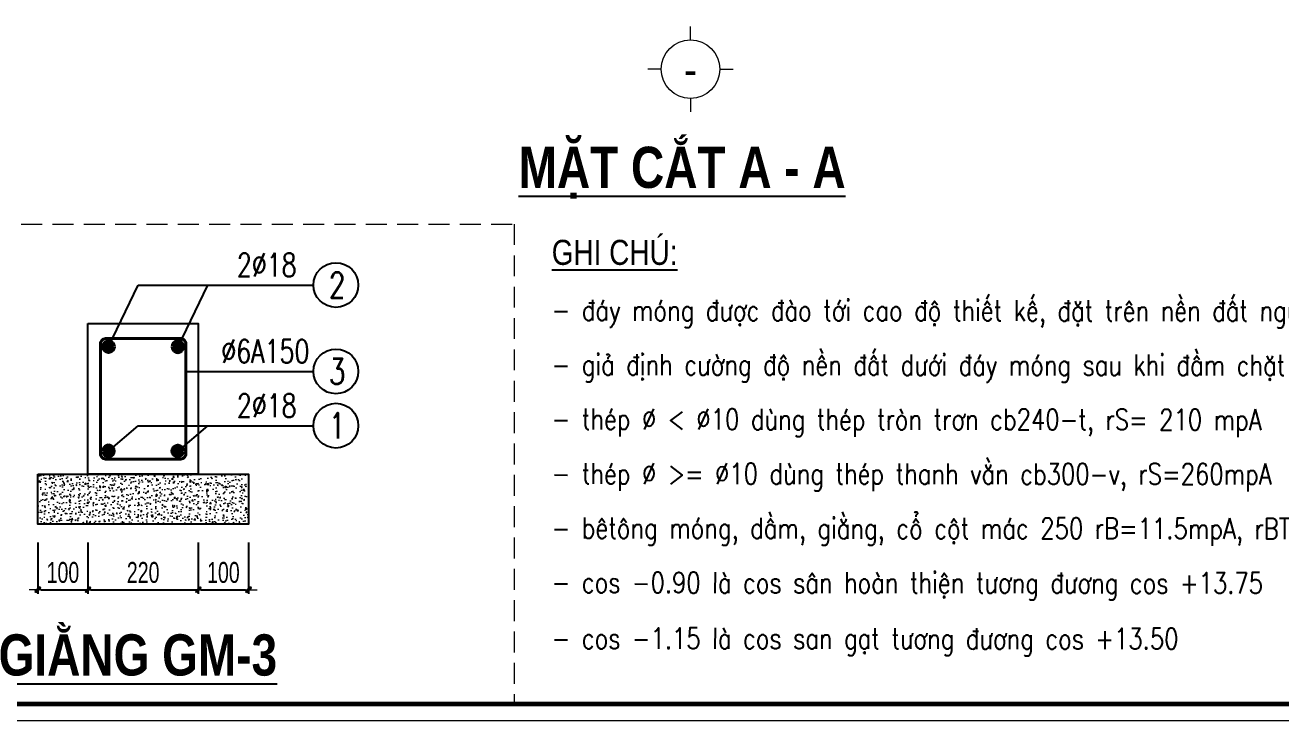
# Model space of a CAD drawing. Header units: millimetres. Extents: x -178395 to 493851, y -561170 to -280028.
# Drawn here: x -39238 to -31726, y -465515 to -461354 of the extents above; entities that cross this region are included whole.
import ezdxf
from ezdxf.enums import TextEntityAlignment as Align

# ---------------------------------------------------------------- set-up
doc = ezdxf.new("R2010")
doc.units = ezdxf.units.MM
doc.header["$MEASUREMENT"] = 0
doc.header["$PDMODE"] = 32
doc.linetypes.add('HIDDEN', pattern=[0.375, 0.25, -0.125])
doc.layers.get('Defpoints').update_dxf_attribs({"color": 1})
for name, color, linetype, lineweight in [('Khungten_LCDI', 7, 'Continuous', 5), ('LC Dim', 8, 'Continuous', 18), ('LC Hatch', 252, 'Continuous', 9), ('LC ISO', 153, 'Continuous', 13), ('LC MANH DUT', 35, 'HIDDEN', 5), ('LC Net dam2', 6, 'Continuous', 40), ('LC Net dam3', 1, 'Continuous', 60), ('LC Net manh', 133, 'Continuous', 5), ('LC Net thay', 63, 'Continuous', 25), ('LC Text1', 3, 'Continuous', 20), ('LC Text2', 7, 'Continuous', 25)]:
    doc.layers.add(name, color=color, linetype=linetype, lineweight=lineweight)
doc.styles.add('HOATBIF', font='hoatbif.shx', dxfattribs={"width": 0.7})
doc.styles.add('Khungten', font='VHAVAN.TTF', dxfattribs={"width": 0.9, "height": 5000})
doc.styles.add('LC 1', font='VHAVANB.TTF')
doc.styles.add('LC 3', font='vnsimli.shx', dxfattribs={"width": 0.75})
doc.styles.add('LC3', font='VHARIALB.TTF', dxfattribs={"width": 0.8})
doc.styles.add('T2', font='VHARIAL.TTF', dxfattribs={"width": 0.8})
doc.styles.add('Title', font='VHBLACK.TTF', dxfattribs={"width": 0.8})
doc.dimstyles.new('1-100(1-50)', dxfattribs={"dimscale": 50, "dimtxt": 2.5, "dimasz": 0.35, "dimexe": 0.5, "dimexo": 0, "dimgap": 0.8, "dimtad": 1, "dimdec": 0, "dimzin": 0, "dimdsep": 46, "dimtxsty": 'HOATBIF', "dimblk1": 'DOT', "dimblk2": 'DOT', "dimsah": 1, "dimcen": -1, "dimdle": 1, "dimclrd": 256, "dimclre": 256, "dimclrt": 4, "dimadec": 3, "dimazin": 2, "dimtfac": 0.333333, "dimtdec": 0, "dimtix": 1, "dimtmove": 2, "dimatfit": 3, "dimldrblk": 'DOT', "dimfxl": 1, "dimtvp": 0.833333, "dimtolj": 1, "dimtzin": 0, "dimarcsym": 0})

# ---------------------------------------------------------------- blocks, each defined once
blk = doc.blocks.new('theptron1')
at = {"layer": 'LC Net dam3'}
for p, q in [((-0.5, 0), (0.5, 0)), ((-0.35, 0.35), (0.35, -0.35)), ((0.35, 0.35), (-0.35, -0.35)), ((0, 0.5), (0, -0.5))]:
    blk.add_line(p, q, dxfattribs=at)
blk.add_circle((0, 0), 0.5, dxfattribs=at)
blk = doc.blocks.new('DOT')
at = {"layer": 'LC Dim'}
blk.add_line((-3, 0), (3, 0), dxfattribs=at)
at = {"layer": 'LC Dim', "color": 4}
blk.add_line((-1, -1), (1, 1), dxfattribs=at)
blk.add_lwpolyline([(0.5, 1), (-1, -0.5), (-0.5, -1), (1, 0.5)], close=True, dxfattribs=at)
blk = doc.blocks.new('*D379')
at = {"layer": 'Defpoints', "color": 0, "ltscale": 2, "transparency": 16777216}
for p in [(-39162.1, -464447.9), (-38862.1, -464447.9), (-38862.1, -464730.9)]:
    blk.add_point(p, dxfattribs=at)
at = {"layer": 'LC Dim', "lineweight": -2, "ltscale": 2, "transparency": 16777216}
for p, q in [((-39162.1, -464447.9), (-39162.1, -464755.9)), ((-38862.1, -464447.9), (-38862.1, -464755.9)), ((-39144.6, -464730.9), (-38879.6, -464730.9))]:
    blk.add_line(p, q, dxfattribs=at)
at = {"layer": 'LC Dim', "lineweight": -2, "ltscale": 2, "transparency": 16777216, "xscale": 17.5, "yscale": 17.5, "zscale": 17.5, "rotation": 180}
blk.add_blockref('DOT', (-39162.1, -464730.9), dxfattribs=at)
at = {"layer": 'LC Dim', "lineweight": -2, "ltscale": 2, "transparency": 16777216, "xscale": 17.5, "yscale": 17.5, "zscale": 17.5}
blk.add_blockref('DOT', (-38862.1, -464730.9), dxfattribs=at)
at = {"layer": 'LC Dim', "color": 4, "ltscale": 2, "transparency": 16777216, "insert": (-39012.1, -464628.4), "char_height": 125, "attachment_point": 5, "style": 'HOATBIF'}
blk.add_mtext('\\A1;100', dxfattribs=at)
blk = doc.blocks.new('_Dot')
at = {"color": 0, "linetype": 'ByBlock', "lineweight": -2}
blk.add_line((-0.5, 0), (-1, 0), dxfattribs=at)
at = {"color": 0, "linetype": 'ByBlock', "const_width": 0.5}
blk.add_lwpolyline([(-0.25, 0, 1), (0.25, 0, 1)], format="xyb", close=True, dxfattribs=at)
blk = doc.blocks.new('*D380')
at = {"layer": 'Defpoints', "color": 0, "ltscale": 2, "transparency": 16777216}
for p in [(-38862.1, -464447.9), (-38202.1, -464447.9), (-38202.1, -464730.9)]:
    blk.add_point(p, dxfattribs=at)
at = {"layer": 'LC Dim', "lineweight": -2, "ltscale": 2, "transparency": 16777216}
for p, q in [((-38862.1, -464447.9), (-38862.1, -464755.9)), ((-38202.1, -464447.9), (-38202.1, -464755.9)), ((-38844.6, -464730.9), (-38219.6, -464730.9))]:
    blk.add_line(p, q, dxfattribs=at)
at = {"layer": 'LC Dim', "lineweight": -2, "ltscale": 2, "transparency": 16777216, "xscale": 17.5, "yscale": 17.5, "zscale": 17.5, "rotation": 180}
blk.add_blockref('DOT', (-38862.1, -464730.9), dxfattribs=at)
at = {"layer": 'LC Dim', "lineweight": -2, "ltscale": 2, "transparency": 16777216, "xscale": 17.5, "yscale": 17.5, "zscale": 17.5}
blk.add_blockref('DOT', (-38202.1, -464730.9), dxfattribs=at)
at = {"layer": 'LC Dim', "color": 4, "ltscale": 2, "transparency": 16777216, "insert": (-38532.1, -464628.4), "char_height": 125, "attachment_point": 5, "style": 'HOATBIF'}
blk.add_mtext('\\A1;220', dxfattribs=at)
blk = doc.blocks.new('*D381')
at = {"layer": 'Defpoints', "color": 0, "ltscale": 2, "transparency": 16777216}
for p in [(-38202.1, -464447.9), (-37902.1, -464447.9), (-37902.1, -464730.9)]:
    blk.add_point(p, dxfattribs=at)
at = {"layer": 'LC Dim', "lineweight": -2, "ltscale": 2, "transparency": 16777216}
for p, q in [((-38202.1, -464447.9), (-38202.1, -464755.9)), ((-37902.1, -464447.9), (-37902.1, -464755.9)), ((-38184.6, -464730.9), (-37919.6, -464730.9))]:
    blk.add_line(p, q, dxfattribs=at)
at = {"layer": 'LC Dim', "lineweight": -2, "ltscale": 2, "transparency": 16777216, "xscale": 17.5, "yscale": 17.5, "zscale": 17.5, "rotation": 180}
blk.add_blockref('DOT', (-38202.1, -464730.9), dxfattribs=at)
at = {"layer": 'LC Dim', "lineweight": -2, "ltscale": 2, "transparency": 16777216, "xscale": 17.5, "yscale": 17.5, "zscale": 17.5}
blk.add_blockref('DOT', (-37902.1, -464730.9), dxfattribs=at)
at = {"layer": 'LC Dim', "color": 4, "ltscale": 2, "transparency": 16777216, "insert": (-38052.1, -464628.4), "char_height": 125, "attachment_point": 5, "style": 'HOATBIF'}
blk.add_mtext('\\A1;100', dxfattribs=at)
blk = doc.blocks.new('TIEUDE1')
at = {"layer": 'LC Text2', "color": 7, "style": 'LC 1'}
blk.add_attdef('TIªU§Ò', text='', height=5, dxfattribs=at).set_placement((0, 0), align=Align.BOTTOM_CENTER)
blk.add_attdef('TL', text='', height=3, dxfattribs=at).set_placement((0, -2), align=Align.TOP_CENTER)
blk = doc.blocks.new('lcdi fix')
at = {"layer": 'Defpoints', "lineweight": 0}
blk.add_lwpolyline([(-1200, -14850), (-1200, 14850), (40800, 14850), (40800, -14850)], close=True, dxfattribs=at)
at = {"layer": 'Khungten_LCDI', "color": 5, "lineweight": 60}
blk.add_lwpolyline([(0, -14650), (0, 14650), (40600, 14650), (40600, -14650)], close=True, dxfattribs=at)
at = {"color": 7, "style": 'Khungten', "width": 0.8}
for tag, p in [('REVISION', (39499, -10746)), ('NGAYHT', (39546, -11609))]:
    blk.add_attdef(tag, text='', height=200, dxfattribs=at).set_placement(p, align=Align.CENTER)
at = {"layer": 'LC Text1', "color": 3, "style": 'LC 1', "width": 1.834006}
for tag, p, p2 in [('TENBANVE1', (36913, -8886), (40339, -8886)), ('TENBANVE2', (36913, -9562), (40339, -9562))]:
    blk.add_attdef(tag, text='', height=250, dxfattribs=at).set_placement(p, p2, align=Align.FIT)
at = {"layer": 'LC Text1', "style": 'Title', "width": 0.7}
blk.add_attdef('SOBANVE', text='', height=250, dxfattribs=at).set_placement((39562, -13896), align=Align.CENTER)
blk = doc.blocks.new('TTRUC')
at = {"layer": 'LC ISO'}
for p, q in [((0, 6.95), (0, 10.13)), ((-6.95, 0), (-10.13, 0)), ((6.95, 0), (10.13, 0)), ((0, -6.95), (0, -10.13))]:
    blk.add_line(p, q, dxfattribs=at)
at = {"layer": 'LC Net manh'}
blk.add_circle((0, 0), 6.95, dxfattribs=at)

msp = doc.modelspace()

# ---------------------------------------------------------------- hatches: boundary and pattern name
at = {"layer": 'LC Hatch'}
h = msp.add_hatch(dxfattribs=at)
h.set_pattern_fill('AR-CONC', color=256, scale=10)
h.set_pattern_definition([(50, (-212718.33, -540003.12), (71.726018, -6.275213), [7.5, -82.5]), (355, (-212718.33, -540003.12), (-13.875133, 75.219213), [6, -66]), (100.4514, (-212712.356, -540003.64), (57.850938, 68.943954), [6.37402, -70.11421]), (46.1842, (-212718.33, -539983.12), (106.724105, -16.5519), [11.25, -123.75]), (96.6356, (-212709.44, -539984.5), (93.46627, 97.411787), [9.56103, -105.1713]), (351.1842, (-212718.33, -539983.12), (93.466195, 97.41186), [9, -99]), (21, (-212708.33, -539988.12), (59.690705, -40.261889), [7.5, -82.5]), (326, (-212708.33, -539988.12), (24.331533, 72.515005), [6, -66]), (71.4514, (-212703.36, -539991.47), (84.022263, 32.25305), [6.37402, -70.11421]), (37.5, (-212718.333, -540003.118), (1.2159855, 33.2893854), [0, -65.2, 0, -67, 0, -66.25]), (7.5, (-212718.333, -540003.118), (26.306954, 39.441171), [0, -38.2, 0, -63.7, 0, -25.25]), (327.5, (-212740.633, -540003.118), (53.3822436, -2.255487), [0, -25, 0, -78, 0, -103.5]), (317.5, (-212750.633, -540003.12), (58.318617, 10.010498), [0, -32.5, 0, -51.8, 0, -73.5])])
h.paths.add_polyline_path([(-37902.1, -464339.4), (-37902.1, -464039.4), (-39162.1, -464039.4), (-39162.1, -464339.4)])

# ---------------------------------------------------------------- linework, layer by layer
at = {"layer": 'LC MANH DUT', "ltscale": 500}
for p, q in [((-45074.7, -462543.9), (-36313.4, -462543.9)), ((-36313.4, -462543.9), (-36313.4, -465415.4))]:
    msp.add_line(p, q, dxfattribs=at)
at = {"layer": 'LC Net dam2'}
msp.add_lwpolyline([(-38787.1, -463919.4), (-38787.1, -463259.4, -0.414214), (-38757.1, -463229.4), (-38307.1, -463229.4, -0.414214), (-38277.1, -463259.4), (-38277.1, -463919.4, -0.414214), (-38307.1, -463949.4), (-38757.1, -463949.4, -0.414214)], format="xyb", close=True, dxfattribs=at)
at = {"layer": 'LC Net thay'}
for points in [[(-38862.1, -463139.4), (-38202.1, -463139.4), (-38202.1, -464039.4), (-38862.1, -464039.4)], [(-39162.1, -464039.4), (-37902.1, -464039.4), (-37902.1, -464339.4), (-39162.1, -464339.4)]]:
    msp.add_lwpolyline(points, close=True, dxfattribs=at)
at = {"layer": 'LC Text2', "ltscale": 100}
for centre in [(-37379.3, -462908.9), (-37379.3, -463425.3), (-37379.3, -463750)]:
    msp.add_circle(centre, 133.8, dxfattribs=at)

# ---------------------------------------------------------------- block references
at = {"layer": 'LC Dim'}
for p, xscale, yscale, zscale in [((-38739.1, -463277.4), 59.9999999997404, 59.9999999997404, 59.9999999997404), ((-38325.1, -463277.4), -59.9999999997404, 59.99999999969209, 59.99999999965753)]:
    msp.add_blockref('theptron1', p, dxfattribs=dict(at, xscale=xscale, yscale=yscale, zscale=zscale))
at = {"layer": 'LC Dim', "rotation": 180}
for p, xscale, yscale, zscale in [((-38739.1, -463901.4), -59.9999999997404, 59.99999999969209, 59.99999999965753), ((-38325.1, -463901.4), 59.9999999997404, 59.9999999997404, 59.9999999997404)]:
    msp.add_blockref('theptron1', p, dxfattribs=dict(at, xscale=xscale, yscale=yscale, zscale=zscale))
at = {"layer": 'LC ISO', "xscale": 25.19610424696835, "yscale": 25.19610424696835, "zscale": 25.19610424696835}
msp.add_blockref('TTRUC', (-35257.9, -461617.2), dxfattribs=at)
at = {"layer": 'LC Net thay', "xscale": 0.5000000000000013, "yscale": 0.5000000000000013, "zscale": 0.5000000000000013}
msp.add_blockref('lcdi fix', (-45074.7, -458090.4), dxfattribs=at)
at = {"layer": 'LC Text2'}
ref = msp.add_blockref('TIEUDE1', (-35307.8, -462401.9), dxfattribs=dict(at, xscale=50.00000000009664, yscale=50.00000000009664, zscale=50.00000000009664))
ref.add_attrib('TIªU§Ò', '%%UmÆt c¾t A - A', dxfattribs={"color": 7, "height": 246.221, "style": 'LC3', "width": 0.8}).set_placement((-35307.8, -462401.9), align=Align.BOTTOM_CENTER)
ref = msp.add_blockref('TIEUDE1', (-38563.7, -465318), dxfattribs=dict(at, xscale=50.00000000009664, yscale=50.00000000009664, zscale=50.00000000009664))
ref.add_attrib('TIªU§Ò', '%%Ugi»ng gm-3', dxfattribs={"color": 7, "height": 246.221, "style": 'LC3', "width": 0.8}).set_placement((-38563.7, -465318), align=Align.BOTTOM_CENTER)

# ---------------------------------------------------------------- texts
at = {"layer": 'LC Text1', "ltscale": 0.2, "style": 'LC 1', "width": 0.9}
msp.add_text('-', height=197.3, dxfattribs=at).set_placement((-35257.9, -461777.7), align=Align.BOTTOM_CENTER)
at = {"layer": 'LC Text1', "color": 3, "style": 'LC 3', "width": 0.8}
for s, p in [('- ®¸y mãng ®\xadîc ®µo tíi cao ®é thiÕt kÕ, ®Æt trªn nÒn ®Êt nguyªn thæ (líp ®Êt tèt), ®Çm chÆt k=0.95', (-36088.4, -463121.5)), ('- gi¶ ®Þnh c\xadêng ®é nÒn ®Êt d\xadíi ®¸y mãng sau khi ®Çm chÆt k=0.95 ®¹t r=1,5 kg/cm2', (-36088.4, -463447.1)), ('- thÐp %%C < %%C10 dïng thÐp trßn tr¬n cb240-t, rS= 210 mpA', (-36088.4, -463772.8)), ('- thÐp %%C >= %%C10 dïng thÐp thanh v»n cb300-v, rS=260mpA', (-36088.4, -464098.4)), ('- bªt«ng mãng, dÇm, gi»ng, cæ cét m¸c 250 rB=11.5mpA, rBT=0.9mpA, ®¸ 1X2', (-36088.4, -464424.2)), ('- cos -0.90 lµ cos s©n hoµn thiÖn t\xad¬ng ®\xad¬ng cos +13.75', (-36088.4, -464749.9)), ('- cos -1.15 lµ cos san g¹t t\xad¬ng ®\xad¬ng cos +13.50', (-36088.4, -465083.4))]:
    msp.add_text(s, height=125, rotation=359.95192, dxfattribs=at).set_placement(p)
at = {"layer": 'LC Text2', "style": 'T2', "width": 0.8}
msp.add_text('%%Ughi chó:', height=149.56, dxfattribs=at).set_placement((-36087.9, -462788.2))
at = {"layer": 'LC Text2', "linetype": 'ByBlock', "style": 'LC 3', "width": 0.75}
for s, p in [('2%%C18', (-37971.3, -462858)), ('%%C6A150', (-38064.3, -463374.4)), ('2%%C18', (-37971.3, -463699.1))]:
    msp.add_text(s, height=138.89, dxfattribs=at).set_placement(p)
at = {"layer": 'LC Text2', "ltscale": 100, "style": 'LC 3', "width": 0.75}
for s, p in [('2', (-37371.8, -462908.9)), ('3', (-37371.8, -463425.3)), ('1', (-37371.8, -463750))]:
    msp.add_text(s, height=152.8, dxfattribs=at).set_placement(p, align=Align.MIDDLE_CENTER)

# ---------------------------------------------------------------- dimensions: what is measured, and where the dimension line sits
at = {"layer": 'LC Dim', "ltscale": 2}
for base, p1, p2, picture, middle in [((-38862.1, -464730.9), (-39162.1, -464447.9), (-38862.1, -464447.9), '*D379', (-39012.1, -464628.4)), ((-38202.1, -464730.9), (-38862.1, -464447.9), (-38202.1, -464447.9), '*D380', (-38532.1, -464628.4)), ((-37902.1, -464730.9), (-38202.1, -464447.9), (-37902.1, -464447.9), '*D381', (-38052.1, -464628.4))]:
    dim = msp.add_linear_dim(base=base, p1=p1, p2=p2, dimstyle='1-100(1-50)', override={"dimlfac": 0.333333}, dxfattribs=at)
    dim.commit()
    dim.dimension.update_dxf_attribs({"geometry": picture, "text_midpoint": middle})

# ---------------------------------------------------------------- leaders
for points in [[(-38739.1, -463277.4), (-38561.7, -462908.9), (-37511.9, -462908.9)], [(-38322.7, -463277.4), (-38145.3, -462908.9), (-37511.9, -462908.9)], [(-38277.1, -463425.3), (-37513.1, -463425.3)], [(-38739.1, -463901.4), (-38561.7, -463750), (-37518.3, -463750)], [(-38322.7, -463901.4), (-38145.3, -463750), (-37518.3, -463750)]]:
    msp.add_leader(points, dimstyle='1-100(1-50)', override={"dimlfac": 0.333333}, dxfattribs=at)

doc.saveas('drawing.dxf')
